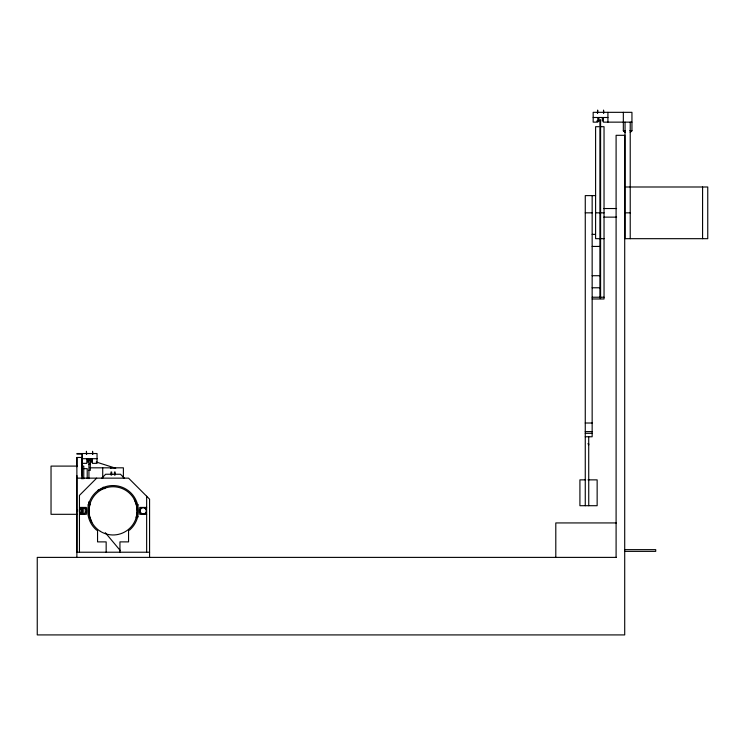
<?xml version="1.0" encoding="UTF-8"?>
<svg xmlns="http://www.w3.org/2000/svg" width="745" height="745" viewBox="0 0 745 745"><rect width="100%" height="100%" fill="white"/><g stroke="black" fill="none" stroke-linecap="round" stroke-linejoin="round"><path stroke-width="1.12" d="M82.043 476.316L82.043 457.467L76.875 457.467L76.875 552.222L149.577 552.222L149.577 557.39M79.454 511.619L79.454 509.291M82.043 514.32L82.043 507.429M149.577 552.222L149.577 499.159L128.559 478.141L76.875 478.141M89.968 503.909L88.962 510.129L89.596 516.397L91.831 522.282M136.167 517.803L137.173 511.592L136.382 504.886L138.43 504.886M96.682 478.141L79.454 495.369L79.454 552.222M101.767 478.141L105.66 474.248L120.476 474.248L124.368 478.141M630.223 132.48L631.946 130.757L631.946 112.327L593.169 112.327L593.169 122.143L597.797 122.143L597.797 117.496M97.567 490.387L105.129 487.956M87.845 504.886L89.819 504.877M136.326 516.844L138.291 516.834M593.169 117.496L607.92 117.496M596.717 121.109L598.868 121.109L598.868 117.496M631.946 122.143L603.394 122.143L603.394 117.496M598.868 126.697L595.6 126.697L595.6 238.679L604.037 238.679M600.591 126.697L604.037 126.697L604.037 298.978L600.591 298.978L600.591 119.805M623.332 112.327L623.332 130.757L625.483 130.757M629.795 130.757L631.946 130.757M625.055 186.995L707.75 186.995L707.75 238.679L625.055 238.679L625.055 122.143M595.6 195.609L585.263 195.609L585.263 505.706M603.822 208.535L616.609 208.535M585.263 212.837L592.154 212.837M595.6 212.837L604.037 212.837M625.055 212.837L630.223 212.837M603.822 217.14L616.609 217.14M592.154 234.377L595.479 234.377M592.154 246.437L599.902 246.437M592.135 275.715L599.902 275.715M592.135 287.775L599.902 287.775M592.154 297.227L599.902 297.227M600.591 297.227L604.037 297.227M592.154 298.978L599.902 298.978L599.902 119.805M585.263 423.011L592.154 423.011M585.263 431.625L592.154 431.597M585.263 433.32L592.154 433.32M585.263 436.766L592.154 436.766L592.154 195.609M587.842 443.824L588.708 443.824L588.746 444.942M82.043 454.022L76.875 454.022L76.875 453.528L97.046 453.528L97.046 463.353L92.417 463.353L92.417 458.697M82.043 458.697L97.046 458.697M82.043 463.353L86.82 463.353L86.82 458.697M88.934 464.256L90.313 464.256M76.996 466.1L51.032 466.1L51.032 514.311L76.996 514.311M81.503 466.1L83.766 466.1L83.766 478.784M90.08 467.823L123.391 467.823L123.391 478.057M83.766 468.67L87.212 468.67L87.212 478.579M88.934 470.346L90.313 470.346L90.313 459.209M585.663 479.864L579.917 479.864L579.917 505.706L597.145 505.706L597.145 479.864L587.963 479.864M79.454 507.429L86.346 507.429L86.346 514.32L79.454 514.32M146.644 507.429L139.753 507.429L139.753 514.32L146.644 514.32M616.404 522.934L555.798 522.934L555.798 557.39M624.71 549.642L655.721 549.642L655.721 551.365L624.71 551.365M616.404 557.39L37.25 557.39L37.25 634.917L624.71 634.917L624.71 135.311L616.096 135.311L616.096 557.39M96.254 462.03L115.717 468.233M87.51 459.227L91.886 460.624M623.332 130.757L625.055 132.48M103.173 487.193L104.691 488.72M105.296 532.675L120.178 550.443M134.314 499.439L136.549 505.334M702.582 186.995L702.582 238.679M630.223 122.143L630.223 238.679M607.92 112.327L607.92 122.143M603.785 113.1L603.525 110.083L603.525 113.1M602.314 117.496L602.314 121.109M597.667 113.1L597.667 110.083L597.406 113.1M588.708 436.766L588.746 505.706M146.644 496.235L146.644 552.222M119.945 552.222L119.945 541.885L128.559 541.885L128.559 530.626L129.891 529.788A25.321 25.321 0 0 0 131.297 493.32A25.321 25.321 0 0 0 94.801 493.32A25.321 25.321 0 0 0 96.207 529.788L97.548 530.626L97.548 541.885L106.163 541.885L106.163 552.222M115.14 475.021L115.14 472.013L114.451 472.013L114.451 475.021M111.694 475.021L111.694 472.013L111.005 472.013L111.005 475.021M102.717 467.823L102.717 478.318M92.808 454.301L92.548 451.293L92.548 454.301M91.346 458.697L91.346 462.319M88.934 459.209L88.934 478.672M87.901 458.697L87.901 462.319M86.69 454.301L86.439 451.293L86.439 454.301M83.766 507.727L83.766 514.311M82.304 453.528L82.304 463.353M82.043 453.528L82.043 478.97M82.043 508.043L82.043 514.46M76.875 457.467L76.875 466.761M76.875 475.561L76.875 557.39M146.392 512.197A3.446 3.446 0 0 1 145.294 513.603M144.511 514.05A3.446 3.446 0 0 1 140.041 509.515M141.14 508.109A3.446 3.446 0 0 1 141.923 507.662M144.558 507.68A3.446 3.446 0 0 1 145.331 508.137M145.964 508.779A3.446 3.446 0 0 1 146.411 509.561M76.921 511.452A6.025 6.025 0 0 1 76.968 509.887M86.187 511.964A3.446 3.446 0 0 1 85.787 512.765M84.446 513.948A3.446 3.446 0 0 1 81.82 514.125M81.009 513.724A3.446 3.446 0 0 1 80.33 513.137M79.836 512.383A3.446 3.446 0 0 1 81.391 507.773M84.027 507.596A3.446 3.446 0 0 1 86.01 509.329M110.39 468.233A8.614 8.614 0 0 1 114.842 468M88.934 502.028L88.934 505.361L88.934 502.028M100.379 531.371A24.119 24.119 0 0 0 137.173 511.592A24.119 24.119 0 0 0 101.646 489.614A24.119 24.119 0 0 0 100.379 531.371M141.652 513.566A3.101 3.101 0 0 0 146.299 510.874A3.101 3.101 0 0 0 141.652 508.192A3.101 3.101 0 0 0 141.652 513.566M81.354 513.566A3.101 3.101 0 0 0 86.001 510.874A3.101 3.101 0 0 0 81.354 508.192A3.101 3.101 0 0 0 81.354 513.566"/></g></svg>
